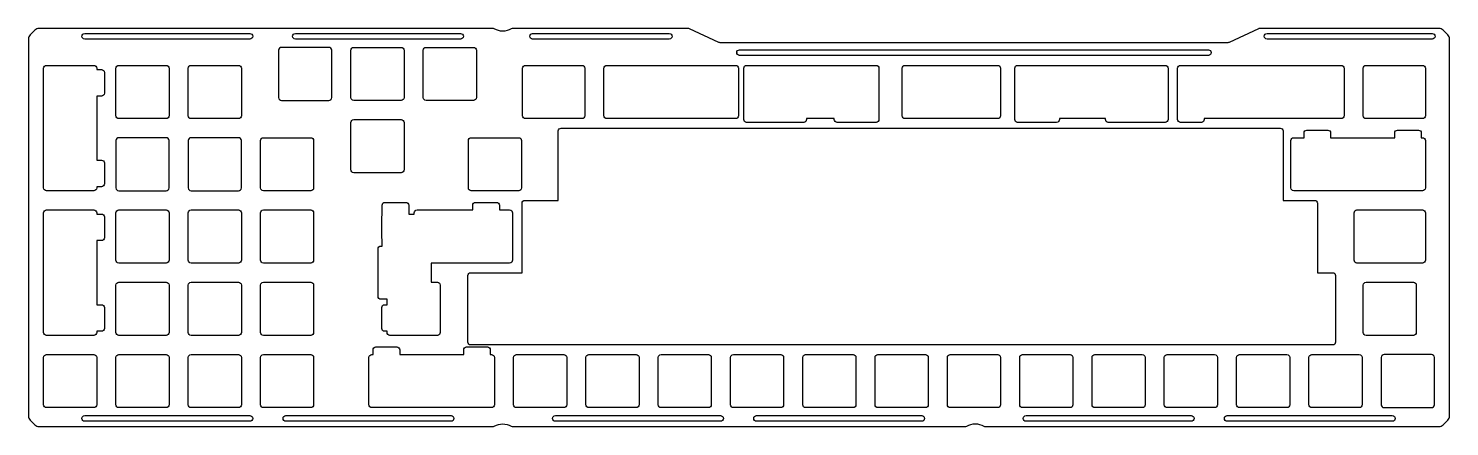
# Model space of a CAD drawing. Header units: millimetres. Extents: x -373 to 1, y -2 to 102.
import ezdxf

# ---------------------------------------------------------------- set-up
doc = ezdxf.new("R2010")
doc.units = ezdxf.units.MM
doc.layers.get('0').update_dxf_attribs({"linetype": 'CONTINUOUS'})

msp = doc.modelspace()

# ---------------------------------------------------------------- linework, layer by layer
for points in [[(-245.75, -2.34, 0.130085), (-245.25, -2.47), (-126.22, -2.47, 0.130085), (-125.73, -2.34, -0.264649), (-121.27, -2.34, 0.130085), (-120.78, -2.47), (-1.33, -2.47, 0.198912), (-0.23, -2.02), (1.02, -0.76, 0.198912), (1.47, 0.33), (1.47, 99.68, 0.198912), (1.02, 100.77), (-0.23, 102.03, 0.198912), (-1.33, 102.48), (-48.58, 102.48, 0.109716), (-48.89, 102.41), (-56.63, 98.8, -0.109716), (-56.95, 98.72), (-190.7, 98.72, -0.109716), (-191.02, 98.8), (-198.76, 102.41, 0.109716), (-199.07, 102.48), (-245.25, 102.48, 0.130085), (-245.75, 102.35, -0.264648), (-250.2, 102.35, 0.130085), (-250.7, 102.48), (-370.15, 102.48, 0.198912), (-371.24, 102.03), (-372.5, 100.77, 0.198912), (-372.95, 99.68), (-372.95, 0.33, 0.198912), (-372.5, -0.76), (-371.24, -2.02, 0.198912), (-370.15, -2.47), (-250.7, -2.47, 0.130085), (-250.2, -2.34, -0.264649)], [(-358.11, 101.15), (-314.61, 101.15, -1), (-314.61, 99.65), (-358.11, 99.65, -1)], [(-302.61, 101.15), (-259.11, 101.15, -1), (-259.11, 99.65), (-302.61, 99.65, -1)], [(-240.11, 101.15), (-204.11, 101.15, -1), (-204.11, 99.65), (-240.11, 99.65, -1)], [(-46.61, 101.15), (-3.11, 101.15, -1), (-3.11, 99.65), (-46.61, 99.65, -1)], [(-293.79, 83.49, 0.414214), (-293.04, 84.24), (-293.04, 96.74, 0.414214), (-293.79, 97.49), (-306.29, 97.49, 0.414214), (-307.04, 96.74), (-307.04, 84.24, 0.414214), (-306.29, 83.49)], [(-274.74, 83.49), (-287.24, 83.49, -0.414214), (-287.99, 84.24), (-287.99, 96.74, -0.414214), (-287.24, 97.49), (-274.74, 97.49, -0.414214), (-273.99, 96.74), (-273.99, 84.24, -0.414214)], [(-255.69, 83.49), (-268.19, 83.49, -0.414214), (-268.94, 84.24), (-268.94, 96.74, -0.414214), (-268.19, 97.49), (-255.69, 97.49, -0.414214), (-254.94, 96.74), (-254.94, 84.24, -0.414214)], [(-61.33, 96.1), (-61.33, 96.1, -0.414214), (-62.08, 95.35), (-185.57, 95.35, -0.453208), (-186.31, 96.2), (-186.32, 96.1, -0.414214), (-185.58, 96.85), (-62.08, 96.85, -0.414074)], [(-354.95, 67.76), (-353.7, 67.76, -0.414214), (-352.95, 67.01), (-352.95, 61.51, -0.414214), (-353.7, 60.76), (-354.95, 60.76), (-354.95, 60.43, -0.414214), (-355.7, 59.67), (-368.2, 59.67, -0.414214), (-368.95, 60.43), (-368.95, 91.97, -0.414214), (-368.2, 92.72), (-355.7, 92.72, -0.414214), (-354.95, 91.97), (-354.95, 91.64), (-353.7, 91.64, -0.414214), (-352.95, 90.89), (-352.95, 85.39, -0.414214), (-353.7, 84.64), (-354.95, 84.64)], [(-336.65, 78.72), (-349.15, 78.72, -0.414214), (-349.9, 79.47), (-349.9, 91.97, -0.414214), (-349.15, 92.72), (-336.65, 92.72, -0.414214), (-335.9, 91.97), (-335.9, 79.47, -0.414214)], [(-317.6, 78.72), (-330.1, 78.72, -0.414214), (-330.85, 79.47), (-330.85, 91.97, -0.414214), (-330.1, 92.72), (-317.6, 92.72, -0.414214), (-316.85, 91.97), (-316.85, 79.47, -0.414214)], [(-227.11, 78.72), (-241.99, 78.72, -0.414214), (-242.74, 79.47), (-242.74, 91.97, -0.414214), (-241.99, 92.72), (-227.11, 92.72, -0.414214), (-226.36, 91.97), (-226.36, 79.47, -0.414214)], [(-186.63, 78.72), (-220.56, 78.72, -0.414214), (-221.31, 79.47), (-221.31, 91.97, -0.414214), (-220.56, 92.72), (-186.63, 92.72, -0.414214), (-185.88, 91.97), (-185.88, 79.47, -0.414214)], [(-183.72, 92.72), (-149.62, 92.72, -0.414214), (-148.87, 91.97), (-148.87, 78.47, -0.414214), (-149.62, 77.72), (-159.88, 77.72, -0.414214), (-160.63, 78.47), (-160.63, 78.72), (-167.95, 78.72), (-167.95, 78.47, -0.414214), (-168.7, 77.72), (-183.72, 77.72, -0.414214), (-184.47, 78.47), (-184.47, 91.97, -0.414214)], [(-117.58, 78.72), (-141.98, 78.72, -0.414214), (-142.73, 79.47), (-142.73, 91.97, -0.414214), (-141.98, 92.72), (-117.58, 92.72, -0.414214), (-116.83, 91.97), (-116.83, 79.47, -0.414214)], [(-73.45, 77.72), (-88.44, 77.72, -0.414214), (-89.19, 78.47), (-89.19, 78.72), (-101.31, 78.72), (-101.31, 78.47, -0.414214), (-102.06, 77.72), (-112.32, 77.72, -0.414214), (-113.07, 78.47), (-113.07, 91.97, -0.414214), (-112.32, 92.72), (-73.45, 92.72, -0.414214), (-72.7, 91.97), (-72.7, 78.47, -0.414214)], [(-27.09, 78.72), (-63.17, 78.72), (-63.17, 78.47, -0.414214), (-63.92, 77.72), (-69.42, 77.72, -0.414214), (-70.18, 78.47), (-70.18, 91.97, -0.414214), (-69.42, 92.72), (-27.09, 92.72, -0.414214), (-26.34, 91.97), (-26.34, 79.47, -0.414214)], [(-20.54, 92.72), (-5.66, 92.72, -0.414214), (-4.91, 91.97), (-4.91, 79.47, -0.414214), (-5.66, 78.72), (-20.54, 78.72, -0.414214), (-21.29, 79.47), (-21.29, 91.97, -0.414214)], [(-287.99, 65.19), (-287.99, 77.69, -0.414214), (-287.24, 78.44), (-274.74, 78.44, -0.414214), (-273.99, 77.69), (-273.99, 65.19, -0.414214), (-274.74, 64.44), (-287.24, 64.44, -0.414214)], [(-42.39, 75.45), (-42.39, 57.15), (-34.09, 57.15, -0.414214), (-33.34, 56.4), (-33.34, 38.1), (-29.33, 38.1, -0.414214), (-28.58, 37.35), (-28.58, 19.8, -0.414214), (-29.33, 19.05), (-256.43, 19.05, -0.414214), (-257.18, 19.8), (-257.18, 37.35, -0.414214), (-256.43, 38.1), (-242.89, 38.1), (-242.89, 56.4, -0.414214), (-242.14, 57.15), (-233.36, 57.15), (-233.36, 75.45, -0.414214), (-232.61, 76.2), (-43.14, 76.2, -0.414214)], [(-5.99, 73.67), (-5.66, 73.67, -0.414214), (-4.91, 72.93), (-4.91, 60.43, -0.414214), (-5.66, 59.67), (-39.59, 59.67, -0.414214), (-40.34, 60.43), (-40.34, 72.93, -0.414214), (-39.59, 73.67), (-36.87, 73.67), (-36.87, 74.92, -0.414214), (-36.12, 75.67), (-30.62, 75.67, -0.414214), (-29.87, 74.92), (-29.87, 73.67), (-12.99, 73.67), (-12.99, 74.92, -0.414214), (-12.24, 75.67), (-6.74, 75.67, -0.414214), (-5.99, 74.92)], [(-336.65, 59.67, 0.414214), (-335.9, 60.43), (-335.9, 72.93, 0.414214), (-336.65, 73.67), (-349.15, 73.67, 0.414214), (-349.9, 72.93), (-349.9, 60.43, 0.414214), (-349.15, 59.67)], [(-317.6, 59.67, 0.414214), (-316.85, 60.43), (-316.85, 72.93, 0.414214), (-317.6, 73.67), (-330.1, 73.67, 0.414214), (-330.85, 72.93), (-330.85, 60.43, 0.414214), (-330.1, 59.67)], [(-298.55, 59.67), (-311.05, 59.67, -0.414214), (-311.8, 60.43), (-311.8, 72.93, -0.414214), (-311.05, 73.67), (-298.55, 73.67, -0.414214), (-297.8, 72.93), (-297.8, 60.43, -0.414214)], [(-257.03, 60.43), (-257.03, 72.93, -0.414214), (-256.28, 73.67), (-243.78, 73.67, -0.414214), (-243.03, 72.93), (-243.03, 60.43, -0.414214), (-243.78, 59.67), (-256.28, 59.67, -0.414214)], [(-280.84, 31.85), (-280.84, 44.35, -0.414214), (-280.09, 45.1), (-279.76, 45.1), (-279.76, 46.94, -0.122215), (-279.84, 47.29), (-279.84, 52.79, -0.122215), (-279.76, 53.14), (-279.76, 55.88, -0.414214), (-279.01, 56.62), (-273.51, 56.62, -0.414214), (-272.76, 55.88), (-272.76, 53.54), (-271.32, 53.54), (-271.32, 53.88, -0.414214), (-270.57, 54.62), (-255.88, 54.62), (-255.88, 55.88, -0.414214), (-255.13, 56.62), (-249.63, 56.62, -0.414214), (-248.88, 55.88), (-248.88, 54.62), (-246.16, 54.62, -0.414214), (-245.41, 53.88), (-245.41, 41.38, -0.414214), (-246.16, 40.62), (-266.84, 40.62), (-266.84, 35.57), (-265.21, 35.57, -0.414214), (-264.46, 34.83), (-264.46, 22.32, -0.414214), (-265.21, 21.57), (-277.71, 21.57, -0.414214), (-278.46, 22.32), (-278.46, 22.66), (-279.09, 22.66, -0.414214), (-279.84, 23.41), (-279.84, 28.91, -0.414214), (-279.09, 29.66), (-278.46, 29.66), (-278.46, 31.1), (-280.09, 31.1, -0.414214)], [(-354.95, 46.54), (-354.95, 29.66), (-353.7, 29.66, -0.414214), (-352.95, 28.91), (-352.95, 23.41, -0.414214), (-353.7, 22.66), (-354.95, 22.66), (-354.95, 22.32, -0.414214), (-355.7, 21.57), (-368.2, 21.57, -0.414214), (-368.95, 22.32), (-368.95, 53.88, -0.414214), (-368.2, 54.62), (-355.7, 54.62, -0.414214), (-354.95, 53.88), (-354.95, 53.54), (-353.7, 53.54, -0.414214), (-352.95, 52.79), (-352.95, 47.29, -0.414214), (-353.7, 46.54)], [(-336.65, 40.62), (-349.15, 40.62, -0.414214), (-349.9, 41.38), (-349.9, 53.88, -0.414214), (-349.15, 54.62), (-336.65, 54.62, -0.414214), (-335.9, 53.88), (-335.9, 41.38, -0.414214)], [(-317.6, 40.62), (-330.1, 40.62, -0.414214), (-330.85, 41.38), (-330.85, 53.88, -0.414214), (-330.1, 54.62), (-317.6, 54.62, -0.414214), (-316.85, 53.88), (-316.85, 41.38, -0.414214)], [(-298.55, 40.62), (-311.05, 40.62, -0.414214), (-311.8, 41.38), (-311.8, 53.88, -0.414214), (-311.05, 54.62), (-298.55, 54.62, -0.414214), (-297.8, 53.88), (-297.8, 41.38, -0.414214)], [(-23.67, 41.38), (-23.67, 53.88, -0.414214), (-22.92, 54.62), (-5.66, 54.62, -0.414214), (-4.91, 53.88), (-4.91, 41.38, -0.414214), (-5.66, 40.62), (-22.92, 40.62, -0.414214)], [(-336.65, 21.57), (-349.15, 21.57, -0.414214), (-349.9, 22.32), (-349.9, 34.83, -0.414214), (-349.15, 35.57), (-336.65, 35.57, -0.414214), (-335.9, 34.83), (-335.9, 22.32, -0.414214)], [(-317.6, 21.57), (-330.1, 21.57, -0.414214), (-330.85, 22.32), (-330.85, 34.83, -0.414214), (-330.1, 35.57), (-317.6, 35.57, -0.414214), (-316.85, 34.83), (-316.85, 22.32, -0.414214)], [(-298.55, 21.57), (-311.05, 21.57, -0.414214), (-311.8, 22.32), (-311.8, 34.83, -0.414214), (-311.05, 35.57), (-298.55, 35.57, -0.414214), (-297.8, 34.83), (-297.8, 22.32, -0.414214)], [(-8.04, 21.57), (-20.54, 21.57, -0.414214), (-21.29, 22.32), (-21.29, 34.83, -0.414214), (-20.54, 35.57), (-8.04, 35.57, -0.414214), (-7.29, 34.83), (-7.29, 22.32, -0.414214)], [(-355.7, 2.52), (-368.2, 2.52, -0.414214), (-368.95, 3.28), (-368.95, 15.78, -0.414214), (-368.2, 16.52), (-355.7, 16.52, -0.414214), (-354.95, 15.78), (-354.95, 3.28, -0.414214)], [(-336.65, 2.52), (-349.15, 2.52, -0.414214), (-349.9, 3.28), (-349.9, 15.78, -0.414214), (-349.15, 16.52), (-336.65, 16.52, -0.414214), (-335.9, 15.78), (-335.9, 3.28, -0.414214)], [(-317.6, 2.52), (-330.1, 2.52, -0.414214), (-330.85, 3.28), (-330.85, 15.78, -0.414214), (-330.1, 16.52), (-317.6, 16.52, -0.414214), (-316.85, 15.78), (-316.85, 3.28, -0.414214)], [(-298.55, 2.52), (-311.05, 2.52, -0.414214), (-311.8, 3.28), (-311.8, 15.78, -0.414214), (-311.05, 16.52), (-298.55, 16.52, -0.414214), (-297.8, 15.78), (-297.8, 3.28, -0.414214)], [(-250.93, 2.52), (-282.48, 2.52, -0.414214), (-283.23, 3.28), (-283.23, 15.78, -0.414214), (-282.48, 16.52), (-282.14, 16.52), (-282.14, 17.77, -0.414214), (-281.39, 18.52), (-275.89, 18.52, -0.414214), (-275.14, 17.77), (-275.14, 16.52), (-258.26, 16.52), (-258.26, 17.77, -0.414214), (-257.51, 18.52), (-252.01, 18.52, -0.414214), (-251.26, 17.77), (-251.26, 16.52), (-250.93, 16.52, -0.414214), (-250.18, 15.78), (-250.18, 3.28, -0.414214)], [(-231.88, 2.52), (-244.38, 2.52, -0.414214), (-245.12, 3.28), (-245.12, 15.78, -0.414214), (-244.38, 16.52), (-231.88, 16.52, -0.414214), (-231.12, 15.78), (-231.12, 3.28, -0.414214)], [(-212.82, 2.52), (-225.32, 2.52, -0.414214), (-226.07, 3.28), (-226.07, 15.78, -0.414214), (-225.32, 16.52), (-212.82, 16.52, -0.414214), (-212.07, 15.78), (-212.07, 3.28, -0.414214)], [(-193.78, 2.52), (-206.28, 2.52, -0.414214), (-207.03, 3.28), (-207.03, 15.78, -0.414214), (-206.28, 16.52), (-193.78, 16.52, -0.414214), (-193.03, 15.78), (-193.03, 3.28, -0.414214)], [(-187.97, 3.28), (-187.97, 15.78, -0.414214), (-187.22, 16.52), (-174.72, 16.52, -0.414214), (-173.98, 15.78), (-173.98, 3.28, -0.414214), (-174.72, 2.52), (-187.22, 2.52, -0.414214)], [(-155.68, 2.52), (-168.18, 2.52, -0.414214), (-168.93, 3.28), (-168.93, 15.78, -0.414214), (-168.18, 16.52), (-155.68, 16.52, -0.414214), (-154.93, 15.78), (-154.93, 3.28, -0.414214)], [(-136.62, 2.52), (-149.12, 2.52, -0.414214), (-149.88, 3.28), (-149.88, 15.78, -0.414214), (-149.12, 16.52), (-136.62, 16.52, -0.414214), (-135.88, 15.78), (-135.88, 3.28, -0.414214)], [(-117.58, 2.52), (-130.07, 2.52, -0.414214), (-130.82, 3.28), (-130.82, 15.78, -0.414214), (-130.07, 16.52), (-117.58, 16.52, -0.414214), (-116.83, 15.78), (-116.83, 3.28, -0.414214)], [(-98.53, 2.52), (-111.03, 2.52, -0.414214), (-111.78, 3.28), (-111.78, 15.78, -0.414214), (-111.03, 16.52), (-98.53, 16.52, -0.414214), (-97.78, 15.78), (-97.78, 3.28, -0.414214)], [(-79.48, 2.52), (-91.97, 2.52, -0.414214), (-92.72, 3.28), (-92.72, 15.78, -0.414214), (-91.97, 16.52), (-79.48, 16.52, -0.414214), (-78.72, 15.78), (-78.72, 3.28, -0.414214)], [(-60.43, 2.52), (-72.93, 2.52, -0.414214), (-73.68, 3.28), (-73.68, 15.78, -0.414214), (-72.93, 16.52), (-60.43, 16.52, -0.414214), (-59.68, 15.78), (-59.68, 3.28, -0.414214)], [(-54.63, 3.28), (-54.63, 15.78, -0.414214), (-53.88, 16.52), (-41.38, 16.52, -0.414214), (-40.62, 15.78), (-40.62, 3.28, -0.414214), (-41.38, 2.52), (-53.88, 2.52, -0.414214)], [(-22.32, 2.52), (-34.83, 2.52, -0.414214), (-35.58, 3.28), (-35.58, 15.78, -0.414214), (-34.83, 16.52), (-22.32, 16.52, -0.414214), (-21.57, 15.78), (-21.57, 3.28, -0.414214)], [(-3.28, 2.52, 0.414214), (-2.52, 3.28), (-2.52, 15.78, 0.414214), (-3.28, 16.52), (-15.78, 16.52, 0.414214), (-16.53, 15.78), (-16.53, 3.28, 0.414214), (-15.78, 2.52)], [(-314.61, -1.07), (-358.11, -1.07, -1), (-358.11, 0.43), (-314.61, 0.43, -1)], [(-261.61, -1.07), (-305.11, -1.07, -1), (-305.11, 0.43), (-261.61, 0.43, -1)], [(-190.61, -1.07), (-234.11, -1.07, -1), (-234.11, 0.43), (-190.61, 0.43, -1)], [(-137.61, -1.07), (-181.11, -1.07, -1), (-181.11, 0.43), (-137.61, 0.43, -1)], [(-110.11, 0.43), (-66.61, 0.43, -1), (-66.61, -1.07), (-110.11, -1.07, -1)], [(-57.11, 0.43), (-13.61, 0.43, -1), (-13.61, -1.07), (-57.11, -1.07, -1)]]:
    msp.add_lwpolyline(points, format="xyb", close=True)

doc.saveas('drawing.dxf')
